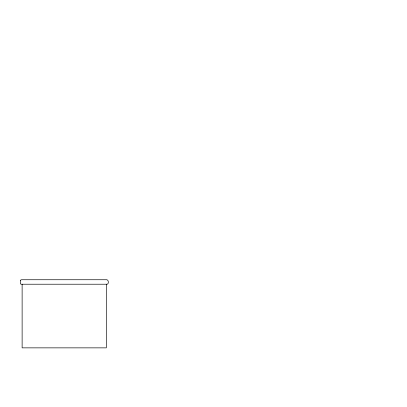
<?xml version="1.0" encoding="UTF-8"?>
<svg xmlns="http://www.w3.org/2000/svg" width="407" height="407" viewBox="0 0 407 407"><rect width="100%" height="100%" fill="white"/><g stroke="black" fill="none" stroke-linecap="round" stroke-linejoin="round"><path stroke-width="0.61" d="M106.313 284.218L106.313 347.858L22.126 347.858L22.126 284.218M20.36 280.688L20.355 283.648L21.006 284.218L107.316 284.218C108.862 283.791 108.603 279.914 106.888 279.741L21.439 279.741L20.671 280.062L20.36 280.688"/></g></svg>
